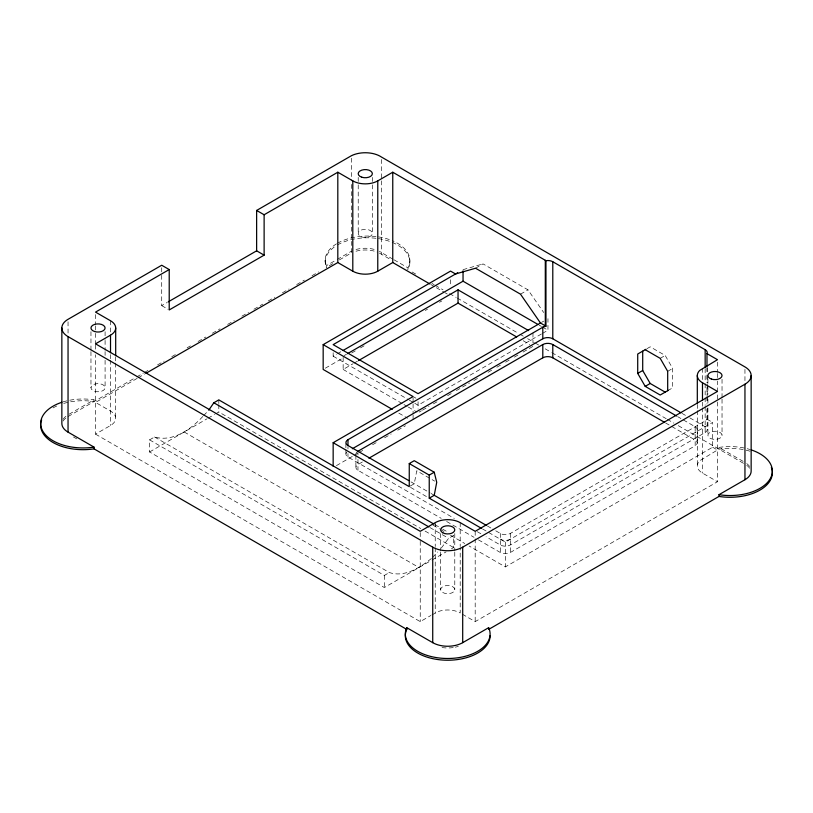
<?xml version="1.0" encoding="UTF-8"?>
<svg xmlns="http://www.w3.org/2000/svg" width="813" height="813" viewBox="0 0 813 813"><rect width="100%" height="100%" fill="white"/><g stroke="black" fill="none" stroke-linecap="round" stroke-linejoin="round"><path stroke-width="0.61" stroke-dasharray="4.07 3.05" d="M451.449 548.795L453.613 547.545L453.613 535.442L448.624 538.328L441.002 548.45M392.161 242.355A42.388 24.471 0 0 1 408.421 268.585L407.78 269.479L408.421 266.857A42.388 24.471 0 0 0 392.161 240.628M706.985 409.071L706.985 419.152L705.156 420.982L510.33 533.46A7.063 4.075 0 0 1 500.341 533.46L492.749 529.08M202.823 416.469C190.964 429.284 172.793 442.384 154.561 436.988L149.572 439.874L149.572 451.977L384.356 587.535L430.89 560.665M203.677 415.575L207.051 411.998M432.546 557.372L437.618 552.017M154.561 436.988L389.356 572.545C404.681 577.697 420.148 567.515 431.693 558.267M161.716 275.333L161.716 305.617L167.173 302.466M69.135 414.203L94.013 399.833L94.013 401.571A42.388 24.471 0 0 0 62.916 403.665M332.832 263.686L326.277 267.467L326.277 265.739L336.104 260.069M337.192 259.438L351.389 251.237M68.048 416.551L135.639 377.527M136.736 376.897L143.312 373.106M144.409 372.466L149.887 369.305M157.549 364.885L164.124 361.084M171.797 356.653L176.177 354.122M187.132 347.801L190.425 345.901M198.087 341.48L205.76 337.049M212.335 333.249L219.998 328.828M227.67 324.397L234.246 320.607M241.918 316.176L248.483 312.375M253.961 309.214L262.731 304.153M268.209 300.993L274.784 297.202M282.446 292.771L289.022 288.981M296.694 284.55L304.367 280.119M312.029 275.688L318.605 271.898M339.377 259.906L351.389 252.965L351.389 182.122M137.184 378.37L95.528 402.425L110.517 411.073A17.662 10.193 0 0 1 110.517 425.494L95.528 434.142L95.528 354.753M138.281 377.74L144.856 373.939M149.572 451.977L206.919 418.868M208.006 418.238L214.5 414.488M215.577 413.868L218.829 411.988L420.707 528.541M475.524 268.219L483.024 263.89L527.983 289.845L543.684 312.507M333.157 352.72L333.157 356.185L336.43 354.295M337.517 353.665L340.799 351.775M344.245 355.545L346.429 354.285M325.363 368.177L342.934 358.035M351.714 352.964L356.104 350.433M360.505 347.893L364.895 345.352M425.29 310.485L427.486 309.214M439.569 302.243L441.764 300.973M343.147 357.385L343.147 369.448L352.994 363.767M354.092 363.126L357.374 361.236M520.493 294.174L527.983 289.845M541.539 322.395L543.684 321.155M541.417 334.001L418.075 405.209L414.813 403.329M542.505 333.371L547.962 330.22L547.962 318.686M419.173 412.079L421.358 410.819M422.455 410.189L429.02 406.398M433.4 403.868L437.78 401.337M447.628 395.657L451.998 393.126M456.378 390.596L469.508 383.014M473.888 380.494L478.268 377.964M488.115 372.283L492.485 369.752M496.865 367.222L501.245 364.702M505.625 362.171L509.995 359.641M514.375 357.12L518.755 354.59M523.125 352.059L532.972 346.379M336.44 465.615L352.862 456.134M353.96 455.504L358.34 452.973M359.437 452.343L362.72 450.443M372.567 444.752L376.947 442.221M384.62 437.801L391.185 434.01M397.75 430.209L405.423 425.788M362.334 461.997L357.964 464.528A7.063 4.075 0 0 0 357.964 470.3L441.195 518.348M646.985 348.665L650.197 346.816L665.186 355.464L672.686 368.441L672.686 387.811L667.686 390.697M410.25 486.062L414.244 483.755L416.744 470.778L434.62 481.103M660.197 358.35L665.186 355.464M667.686 371.328L672.686 368.441M149.572 439.874L384.356 575.431L389.356 572.545M431.977 560.045L446.042 551.915M482.505 528.928L505.33 542.108L712.645 422.414L712.645 447.221L505.33 566.915L469.142 546.021M705.156 406.541L705.156 432.516L510.33 544.995A7.063 4.075 0 0 1 500.341 544.995L486.083 536.773M478.43 539.852L500.341 552.494A7.063 4.075 0 0 0 510.33 552.494L695.166 445.778L695.166 426.744L682.016 419.162M95.528 434.142L420.24 621.62L430.941 615.441M432.008 614.821L438.878 611.346A17.662 10.193 0 0 1 460.199 612.961L460.199 547.738M462.343 614.201L475.188 621.62L717.473 481.733L717.473 381.023M463.044 269.662L483.024 263.89M706.985 419.152L712.645 422.414M539.253 325.2L541.428 326.45M542.515 327.08L547.962 330.22M682.137 413.451L685.42 415.352M689.81 417.882L705.156 426.744A7.063 4.075 0 0 1 705.156 432.516M677.635 416.632L680.928 418.522M392.984 259.205L381.368 252.497A21.25 12.266 0 0 0 379.417 251.359M394.041 259.814L407.78 267.751M750.084 451.256A42.388 24.471 0 0 0 718.987 449.152L718.987 447.424L743.865 461.784M379.417 253.087A21.25 12.266 0 0 1 381.368 254.225L390.87 259.723M412.171 272.02L416.571 274.56M431.967 283.442L434.172 284.713M435.27 285.353L442.963 289.794M449.569 293.605L456.164 297.416M457.262 298.046L518.846 333.604M519.944 334.234L523.247 336.145M527.647 338.686L534.243 342.497M535.34 343.127L538.643 345.027M545.238 348.838L550.736 352.019M551.834 352.649L666.203 418.685M667.3 419.315L673.906 423.126M678.306 425.666L743.865 463.522M430.92 284.57L435.29 287.091M436.378 287.721L444.01 292.121M445.097 292.751L447.282 294.011M712.645 447.221L717.473 450.006L699.678 460.778A17.662 10.193 0 0 0 702.483 473.085L717.473 481.733M523.206 340.728L529.72 344.499M665.593 422.943L695.166 440.016A7.063 4.075 0 0 1 695.166 445.778M413.736 396.937L415.91 398.187M333.157 356.185L408.278 399.559M409.366 400.179L413.726 402.699M343.147 369.448L402.872 403.929M403.959 404.559L407.222 406.439M408.309 407.069L416.998 412.079M398.827 413.136L407.598 418.197M161.716 305.617L168.139 309.326M410.992 481.875L430.026 492.861M431.073 493.471L434.233 495.29M487.333 525.95L491.662 528.45M410.535 487.383L428.055 497.495M346.846 452.109A7.063 4.075 0 0 0 347.974 457.028L454.294 518.42M477.312 531.702L481.703 534.232M446.672 521.509L474.05 537.322M434.965 524.68L441.55 528.48M442.648 529.111L448.136 532.281M432.953 525.127L439.528 528.928M440.626 529.558L443.918 531.458M450.493 535.259L464.751 543.49M429.975 527.566L448.624 538.328M425.087 531.072L453.613 547.545M184.195 431.988L418.99 567.535M73.465 436.977L76.707 438.857M336.409 243.87A42.388 24.471 0 0 0 325.088 260.516L326.277 265.739M325.088 260.516L326.277 267.467M744.952 369.417L744.952 381.988M722.035 379.295L722.035 397.964M722.035 399.203L722.035 435.301M717.473 362.202L717.473 372.242M717.473 373.492L717.473 379.762M707.91 379.295L707.91 394.224M707.91 399.203L707.91 402.943M707.91 407.923L707.91 435.301M707.219 367.74L707.219 374.051M707.219 375.321L707.219 382.893M707.219 384.163L707.219 395.525M707.219 396.785L707.219 403.106M707.219 408.156L707.219 429.63M706.985 367.496L706.985 373.797M706.985 375.057L706.985 382.618M706.985 387.649L706.985 395.209M706.985 396.47L706.985 404.031M705.156 368.645L705.156 382.537M705.156 383.797L705.156 396.429M705.156 397.699L705.156 405.27M702.483 368.35L702.483 380.891M702.483 402.211L702.483 406.602M702.483 407.852L702.483 473.085M697.31 404.407L697.31 409.427M697.31 410.677L697.31 465.869M697.229 429.63L697.229 442.892M532.972 333.106L532.972 342.761M510.33 533.46L510.33 552.494M505.33 542.108L505.33 566.915M500.341 533.46L500.341 552.494M475.188 531.306L475.188 537.576M475.188 538.826L475.188 621.62M460.199 522.647L460.199 546.478M454.782 533.592L454.782 551.021M454.782 552.261L454.782 589.598M450.554 279.784L450.554 285.983M440.646 533.592L440.646 551.021M440.646 552.261L440.646 589.598M435.229 522.647L435.229 546.478M435.229 547.738L435.229 612.961M420.24 532.556L420.24 540.086M420.24 541.336L420.24 621.62M418.075 401.754L418.075 409.091M413.085 397.801L413.085 402.76M413.085 404L413.085 413.919M413.085 415.158L413.085 420.128M409.864 260.516L409.864 262.253M384.356 575.431L384.356 587.535M381.368 159.511L381.368 179.612M381.368 180.872L381.368 254.225M372.354 177.397L372.354 183.626M372.354 184.866L372.354 233.412A7.063 4.075 0 0 1 361.755 236.939A7.063 4.075 0 0 1 361.755 229.876A7.063 4.075 0 0 1 372.354 233.412M358.218 177.397L358.218 183.626M358.218 184.866L358.218 233.412M357.964 451.256L357.964 454.884M357.964 459.436L357.964 470.3M355.891 455.351L355.891 467.414M351.389 158.24L351.389 180.862M347.974 446.642L347.974 448.949M347.974 453.573L347.974 457.028M345.901 443.766L345.901 448.38M345.901 449.528L345.901 454.142M218.829 399.894L218.829 403.522M218.829 404.732L218.829 411.988M161.716 267.762L161.716 274.072M115.69 356.816L115.69 361.836M115.69 363.096L115.69 418.289M110.517 320.759L110.517 333.3M110.517 354.631L110.517 359.011M110.517 360.271L110.517 425.494M105.09 331.704L105.09 339.173M105.09 340.413L105.09 350.373M105.09 351.612L105.09 355.352M105.09 360.332L105.09 387.71A7.063 4.075 0 0 1 94.491 391.246A7.063 4.075 0 0 1 94.491 384.183A7.063 4.075 0 0 1 105.09 387.71M95.528 314.611L95.528 324.651M95.528 325.901L95.528 332.171M95.528 333.432L95.528 344.722M95.528 345.088L95.528 350.108M90.965 331.704L90.965 350.373M90.965 351.612L90.965 387.71M68.048 321.826L68.048 334.397M458.308 646.345A21.199 12.236 0 0 1 455.31 647.168M453.197 647.565A21.199 12.236 0 0 1 439.091 646.924M63.119 419.295A21.199 12.236 0 0 1 66.229 416.022M53.069 407.902A42.388 24.471 0 0 1 58.353 405.311M62.916 401.937A42.388 24.471 0 0 1 94.013 399.833M356.033 249.479A21.25 12.266 0 0 1 376.287 250.028M746.771 463.613A21.199 12.236 0 0 1 750.429 467.892M356.033 251.207A21.25 12.266 0 0 1 377.222 252.101M746.771 465.341A21.199 12.236 0 0 1 749.881 468.613M355.891 454.142A7.063 4.075 0 0 1 356.836 452.109M510.33 539.222A7.063 4.075 0 0 1 500.341 539.222M695.166 426.744A7.063 4.075 0 0 1 695.166 432.516M718.987 447.424A42.388 24.471 0 0 1 750.084 449.528M325.088 262.253A42.388 24.471 0 0 1 336.409 245.597M337.497 244.947A42.388 24.471 0 0 1 376.053 238.29M378.441 238.616A42.388 24.471 0 0 1 391.012 241.898M337.497 243.219A42.388 24.471 0 0 1 376.053 236.553M378.441 236.878A42.388 24.471 0 0 1 391.012 240.17M63.119 421.022A21.199 12.236 0 0 1 66.229 417.76M442.719 592.484A7.063 4.075 0 0 0 454.538 590.655A7.063 4.075 0 0 0 445.88 585.665A7.063 4.075 0 0 0 442.719 592.484M709.983 438.187A7.063 4.075 0 0 0 721.802 436.357A7.063 4.075 0 0 0 713.143 431.357A7.063 4.075 0 0 0 709.983 438.187"/><path stroke-width="1.22" d="M409.254 463.562L429.234 475.107L429.234 498.176L434.233 495.29L436.723 482.312L434.233 472.221L414.244 460.686L409.254 463.562L409.254 486.641L333.157 442.709L333.157 466.266M208.748 410.219L213.829 402.77L218.829 399.894L433.868 524.039M168.261 301.836L256.634 250.821L256.634 210.445L351.389 155.73A21.25 12.266 0 0 1 381.368 156.99L744.952 366.907A21.199 12.236 0 0 1 744.952 384.214L744.952 479.721L718.987 494.7L718.987 496.438L488.654 629.414L488.654 627.687L462.699 642.666A21.199 12.236 0 0 1 432.729 642.666L406.764 627.687L406.764 629.414A42.388 24.471 0 0 0 442.181 660.014A42.388 24.471 0 0 0 490.107 635.746M706.985 366.236L706.985 353.635A7.063 4.075 0 0 0 705.156 349.702L552.789 261.735A7.063 4.075 0 0 0 545.96 260.678L392.76 172.224L377.771 180.882A17.662 10.193 0 0 1 352.801 180.882L337.812 172.224L264.123 214.764L264.123 255.15L169.216 309.946L169.216 269.56L95.528 312.111L110.517 320.759A17.662 10.193 0 0 1 110.517 335.18L110.517 352.74M110.517 335.18L95.528 343.828L420.24 531.306L435.229 522.647A17.662 10.193 0 0 1 460.199 522.647L475.188 531.306L717.473 391.419L702.483 382.771A17.662 10.193 0 0 1 699.678 370.464L717.473 359.692L706.985 353.635M145.954 373.309L337.812 262.538L352.801 271.196A17.662 10.193 0 0 0 377.771 271.196L392.76 262.538L429.833 283.94M392.252 409.335L323.168 369.448L323.168 344.641L450.554 271.095L455.544 273.981L475.524 268.219L520.493 294.174L540.472 323.015L545.96 326.186L545.96 260.678M457.689 272.751L333.157 344.641L418.075 393.675L540.472 323.015M342.974 350.515L463.044 281.196L538.165 324.57M347.527 353.655L458.044 289.845L528.633 330.596M358.462 360.606L458.044 303.117L516.692 336.968M333.157 442.709L413.085 396.561L323.168 344.641M408.817 480.615L347.974 445.494A7.063 4.075 0 0 1 347.974 439.721L545.299 325.8L545.299 260.292M352.354 448.735L542.799 338.777A7.063 4.075 0 0 1 552.789 338.777L681.04 412.821M357.964 451.256L542.799 344.549A7.063 4.075 0 0 1 552.789 344.549L676.548 415.992M368.899 458.217L542.799 357.811A7.063 4.075 0 0 1 552.789 357.811L664.495 422.313M645.918 349.285L637.717 354.021L637.717 373.391L645.207 386.368L660.197 395.016L668.398 390.281M429.234 475.107L434.233 472.221M637.717 373.391L642.707 370.504L642.707 351.145M645.207 386.368L650.197 383.482L665.186 392.13M169.216 269.56L161.716 265.241L68.048 319.316A21.199 12.236 0 0 0 68.048 336.623L432.729 547.169A21.199 12.236 0 0 0 462.699 547.169L744.952 384.214M545.96 326.186L542.799 327.243L542.799 338.777M645.207 349.702L660.197 358.35L667.686 371.328L667.686 390.697M256.634 210.445L264.123 214.764M256.634 250.821L264.123 255.15M434.233 495.29L486.245 525.32M429.234 498.176L481.418 528.308M213.829 402.77L428.878 526.926M61.849 327.974L61.849 423.471A21.199 12.236 0 0 0 68.048 432.13L94.013 447.109L94.013 448.847L406.764 629.414M642.707 370.504L650.197 383.482M751.151 375.555L751.151 471.062A21.199 12.236 0 0 1 744.952 479.721M705.156 349.702L705.156 367.385M702.483 382.771L702.483 400.331M697.31 375.555L697.31 403.157M552.789 261.735L552.789 338.777M552.789 344.549L552.789 357.811M542.799 344.549L542.799 357.811M463.044 270.81L463.044 281.196M462.699 547.169L462.699 642.666M458.044 289.845L458.044 303.117M432.729 547.169L432.729 642.666M392.76 172.224L392.76 262.538M377.771 180.882L377.771 271.196M352.801 180.882L352.801 271.196M347.974 439.721L347.974 445.494M337.812 172.224L337.812 262.538M115.69 327.974L115.69 355.566M68.048 336.623L68.048 432.13M488.654 627.687A42.388 24.471 0 0 1 447.709 658.489A42.388 24.471 0 0 1 406.764 627.687M771.344 467.495A42.388 24.471 0 0 1 718.987 496.438M751.151 449.874A42.388 24.471 0 0 1 769.118 480.432A42.388 24.471 0 0 1 718.987 494.7M94.013 448.847A42.388 24.471 0 0 1 41.656 419.904M94.013 447.109A42.388 24.471 0 0 1 43.882 432.841A42.388 24.471 0 0 1 61.849 402.283M442.719 532.749A7.063 4.075 0 0 0 454.538 530.919A7.063 4.075 0 0 0 445.88 525.92A7.063 4.075 0 0 0 442.719 532.749M361.755 177.204A7.063 4.075 0 0 0 372.354 173.667A7.063 4.075 0 0 0 361.755 170.13A7.063 4.075 0 0 0 361.755 177.204M711.446 379.092A7.063 4.075 0 0 0 722.035 375.555A7.063 4.075 0 0 0 711.446 372.029A7.063 4.075 0 0 0 711.446 379.092M94.491 331.501A7.063 4.075 0 0 0 105.09 327.974A7.063 4.075 0 0 0 94.491 324.438A7.063 4.075 0 0 0 94.491 331.501"/></g></svg>
